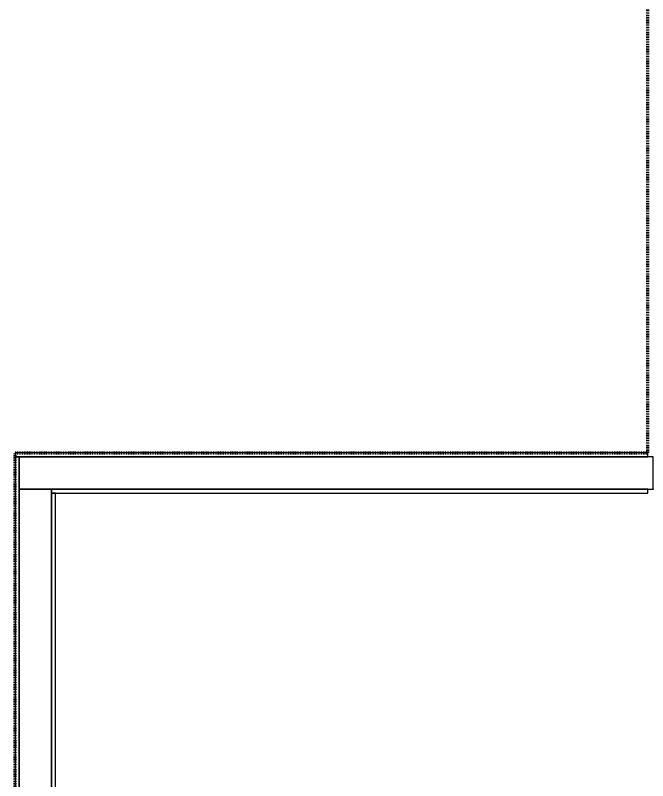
# Model space of a CAD drawing. Header units: millimetres. Extents: x -5300 to 98858, y -5196 to 93886.
# Drawn here: x 9515 to 11870, y 79500 to 82348 of the extents above; entities that cross this region are included whole.
import ezdxf

# ---------------------------------------------------------------- set-up
doc = ezdxf.new("R2010")
doc.units = ezdxf.units.MM
doc.linetypes.add('Штрих', pattern=[6.35, 3.175, -3.175])
doc.linetypes.add('Штрих_2_', pattern=[6.35, 3.175, -3.175])
for name, color, linetype, lineweight, true_color in [('_Разделитель помещений_', 4, 'Штрих', 70, 0x00ffff), ('Стены', 7, 'Continuous', 18, 0x7f7f7f), ('Стены разрез', 7, 'Continuous', 50, 0x7f7f7f)]:
    doc.layers.add(name, color=color, linetype=linetype, lineweight=lineweight, true_color=true_color)

# ---------------------------------------------------------------- blocks, each defined once
blk = doc.blocks.new('СТВ_Перегородка_Кирпич 238884 - СТВ_Перегородка_Кирпич 2-249492-Подвал')
at = {"layer": 'Стены', "color": 254, "true_color": 0xd4d4d4}
blk.add_line((11990, 80585), (9650, 80585), dxfattribs=at)
blk = doc.blocks.new('СТВ_Перегородка_Кирпич 238884 - СТВ_Перегородка_Кирпич 238884-249489-Подвал')
at = {"layer": 'Стены', "color": 254, "true_color": 0xd4d4d4}
for p, q in [((9515, 80720), (9515, 80720)), ((11870, 80720), (11870, 80720)), ((9515, 80705), (9515, 80705)), ((9530, 80705), (9530, 80705)), ((11870, 80705), (11870, 80705)), ((11890, 80705), (11890, 80705)), ((9530, 80585), (9530, 80585)), ((9650, 80585), (9650, 80585)), ((11870, 80585), (11870, 80585)), ((11890, 80585), (11890, 80585)), ((9650, 80570), (9650, 80570)), ((11870, 80570), (11870, 80570))]:
    blk.add_line(p, q, dxfattribs=at)
at = {"layer": 'Стены разрез', "color": 254, "lineweight": 25, "true_color": 0xd4d4d4}
for p, q in [((11870, 80720), (9515, 80720)), ((9515, 80720), (9515, 80705)), ((11870, 80705), (11870, 80720)), ((9515, 80705), (11870, 80705)), ((11890, 80705), (9530, 80705)), ((9530, 80705), (9530, 80585)), ((11890, 80585), (11890, 80705)), ((9530, 80585), (11890, 80585)), ((11870, 80585), (9650, 80585)), ((9650, 80585), (9650, 80570)), ((11870, 80570), (11870, 80585)), ((9650, 80570), (11870, 80570))]:
    blk.add_line(p, q, dxfattribs=at)
blk.add_blockref('СТВ_Перегородка_Кирпич 238884 - СТВ_Перегородка_Кирпич 2-249492-Подвал', (0, 0))
blk = doc.blocks.new('СТВ_Перегородка_Кирпич 239132 - СТВ_Перегородка_Кирпич 2-249522-Подвал')
at = {"layer": 'Стены', "color": 254, "true_color": 0xd4d4d4}
blk.add_line((9650, 80585), (9650, 78750), dxfattribs=at)
blk = doc.blocks.new('СТВ_Перегородка_Кирпич 239132 - СТВ_Перегородка_Кирпич 239132-249519-Подвал')
at = {"layer": 'Стены', "color": 254, "true_color": 0xd4d4d4}
for p, q in [((9515, 80705), (9515, 80705)), ((9530, 80705), (9530, 80705)), ((9530, 80585), (9530, 80585)), ((9650, 80585), (9650, 80585)), ((9650, 80570), (9650, 80570)), ((9665, 80570), (9665, 80570)), ((9515, 78765), (9530, 78765)), ((9515, 78750), (9515, 78765)), ((9515, 78765), (9515, 78765)), ((9515, 78750), (9530, 78750)), ((9515, 78750), (9515, 78750)), ((9530, 78765), (9530, 78765)), ((9530, 78765), (9530, 78750)), ((9530, 78750), (9530, 78750)), ((9530, 78750), (9530, 78750)), ((9650, 78750), (9650, 78750)), ((9650, 78750), (9650, 78750)), ((9665, 78750), (9665, 78750))]:
    blk.add_line(p, q, dxfattribs=at)
at = {"layer": 'Стены разрез', "color": 254, "lineweight": 25, "true_color": 0xd4d4d4}
for p, q in [((9530, 80705), (9515, 80705)), ((9515, 80705), (9515, 78765)), ((9530, 78765), (9530, 80705)), ((9530, 80585), (9530, 78750)), ((9650, 80585), (9530, 80585)), ((9650, 78750), (9650, 80585)), ((9665, 80570), (9650, 80570)), ((9650, 80570), (9650, 78750)), ((9665, 78750), (9665, 80570)), ((9515, 78765), (9530, 78765)), ((9530, 78750), (9650, 78750)), ((9650, 78750), (9665, 78750))]:
    blk.add_line(p, q, dxfattribs=at)
blk.add_blockref('СТВ_Перегородка_Кирпич 239132 - СТВ_Перегородка_Кирпич 2-249522-Подвал', (0, 0))

msp = doc.modelspace()

# ---------------------------------------------------------------- linework, layer by layer
at = {"layer": '_Разделитель помещений_', "color": 131, "linetype": 'Штрих_2_', "true_color": 0xaaffff}
for p, q in [((11870, 80720), (11870, 82485)), ((9515, 78765), (9515, 80720)), ((9515, 80720), (11870, 80720))]:
    msp.add_line(p, q, dxfattribs=at)

# ---------------------------------------------------------------- block references
at = {"layer": 'Стены', "color": 254, "true_color": 0xd4d4d4}
for name in ['СТВ_Перегородка_Кирпич 238884 - СТВ_Перегородка_Кирпич 238884-249489-Подвал', 'СТВ_Перегородка_Кирпич 239132 - СТВ_Перегородка_Кирпич 239132-249519-Подвал']:
    msp.add_blockref(name, (0, 0), dxfattribs=at)

doc.saveas('drawing.dxf')
